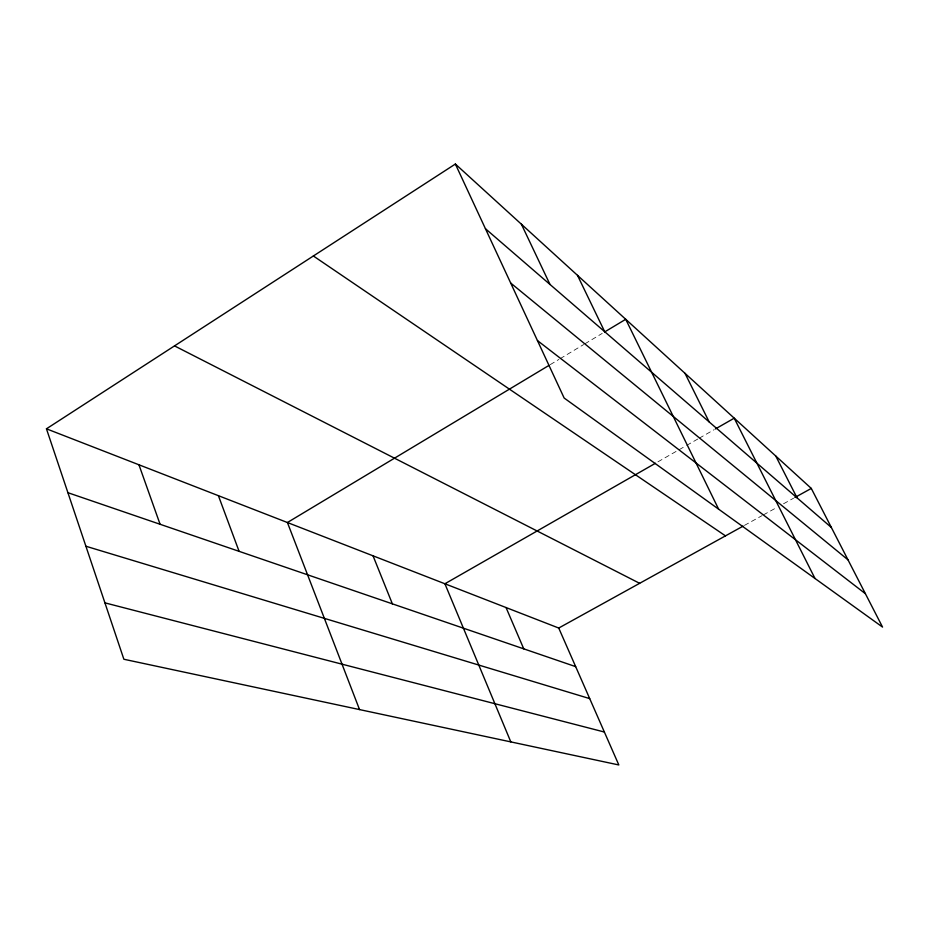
<?xml version="1.0" encoding="UTF-8"?>
<svg xmlns="http://www.w3.org/2000/svg" width="929" height="929" viewBox="0 0 929 929"><rect width="100%" height="100%" fill="white"/><g stroke="black" fill="none" stroke-linecap="round" stroke-linejoin="round"><path stroke-width="0.7" stroke-dasharray="4.64 3.48" d="M550.258 364.621L558.921 359.418M560.152 358.675L583.656 344.554M584.898 343.811L602.213 333.406M657.941 461.829L677.949 450.379M679.204 449.671L685.451 446.083M686.705 445.374L697.958 438.929M699.212 438.209L714.215 429.628M744.408 525.396L762.07 515.63M763.336 514.933L777.213 507.257M783.53 503.773L793.621 498.188"/><path stroke-width="1.39" d="M46.45 428.815L558.735 628.039L618.83 764.962L123.871 659.253L46.45 428.815L455.373 164.038L811.296 488.422L882.55 627.087L564.158 398.042L455.373 164.038M549.027 365.364L287.409 522.516L359.535 709.582M604.698 331.92L625.728 319.286L718.628 509.173M655.444 463.269L444.898 583.772L510.811 741.899M715.458 428.908L734.224 418.178L815.012 578.5M558.735 628.039L743.142 526.104M794.887 497.491L811.296 488.422M104.919 602.851L604.384 732.029M85.898 546.24L589.706 698.608M67.91 492.695L575.678 666.639M174.513 345.89L639.64 583.319M313.363 255.986L725.479 535.87M537.45 340.571L865.398 593.701M510.683 283.02L847.991 559.839M485.437 228.697L831.362 527.475M775.761 456.034L797.059 497.839M684.987 373.307L709.187 421.952M577.49 275.332L604.698 331.699M521.401 224.214L549.991 284.46M506.05 607.554L523.759 648.86M373.04 555.821L392.375 603.85M218.408 495.691L239.09 551.338M138.944 464.79L160.078 524.27"/></g></svg>
